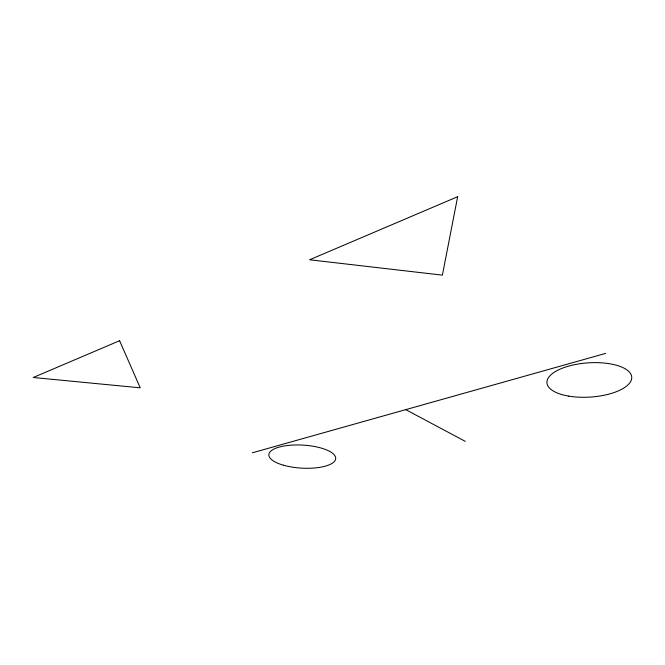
<?xml version="1.0" encoding="UTF-8"?>
<svg xmlns="http://www.w3.org/2000/svg" width="665" height="665" viewBox="0 0 665 665"><rect width="100%" height="100%" fill="white"/><g stroke="black" fill="none" stroke-linecap="round" stroke-linejoin="round"><path stroke-width="1" d="M252.334 452.807L605.699 353.381M405.766 409.64L465.292 441.361M457.653 196.707L442.391 275.144L309.607 259.774L457.653 196.707M119.6 340.713L33.25 377.496L140.224 387.828L119.6 340.713M568.716 396.116A42.502 17.149 -3.8 0 0 631.75 377.363A42.502 17.149 -3.8 0 0 567.536 366.432A42.502 17.149 -3.8 0 0 568.716 396.116M283.498 465.217A33.474 11.529 3.3 0 0 335.617 459.166A33.474 11.529 3.3 0 0 287.729 445.483A33.474 11.529 3.3 0 0 283.498 465.217"/></g></svg>
